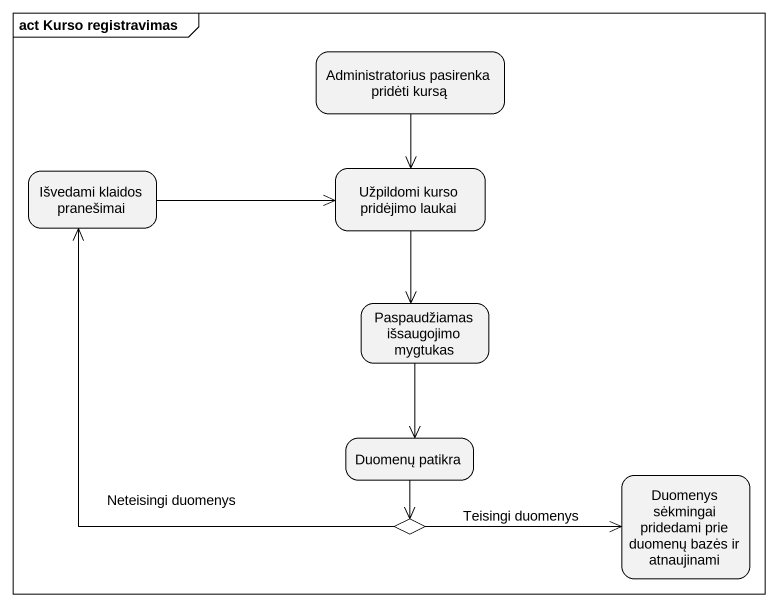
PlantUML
@startuml
mainframe act Kurso registravimas
hide empty description
state "Administratorius pasirenka pridėti kursą" as Administratorius_pasirenka
state "Išvedami klaidos pranešimai" as Išvedami_klaidos_pranešimai
state "Užpildomi kurso pridėjimo laukai" as Užpildomi_kurso_pridėjimo
state "Paspaudžiamas išsaugojimo mygtukas" as Paspaudžiamas_išsaugojimo
state "Duomenų patikra" as Duomenų_patikra
state "Duomenys sėkmingai pridedami prie duomenų bazės ir atnaujinami" as Duomenys_sėkmingai
state choice1 <<choice>>
Administratorius_pasirenka --> Užpildomi_kurso_pridėjimo
Išvedami_klaidos_pranešimai -right-> Užpildomi_kurso_pridėjimo
Užpildomi_kurso_pridėjimo --> Paspaudžiamas_išsaugojimo
Paspaudžiamas_išsaugojimo --> Duomenų_patikra
Duomenų_patikra --> choice1
choice1 -up-> Išvedami_klaidos_pranešimai : Neteisingi duomenys
choice1 -right-> Duomenys_sėkmingai : Teisingi duomenys
@enduml
